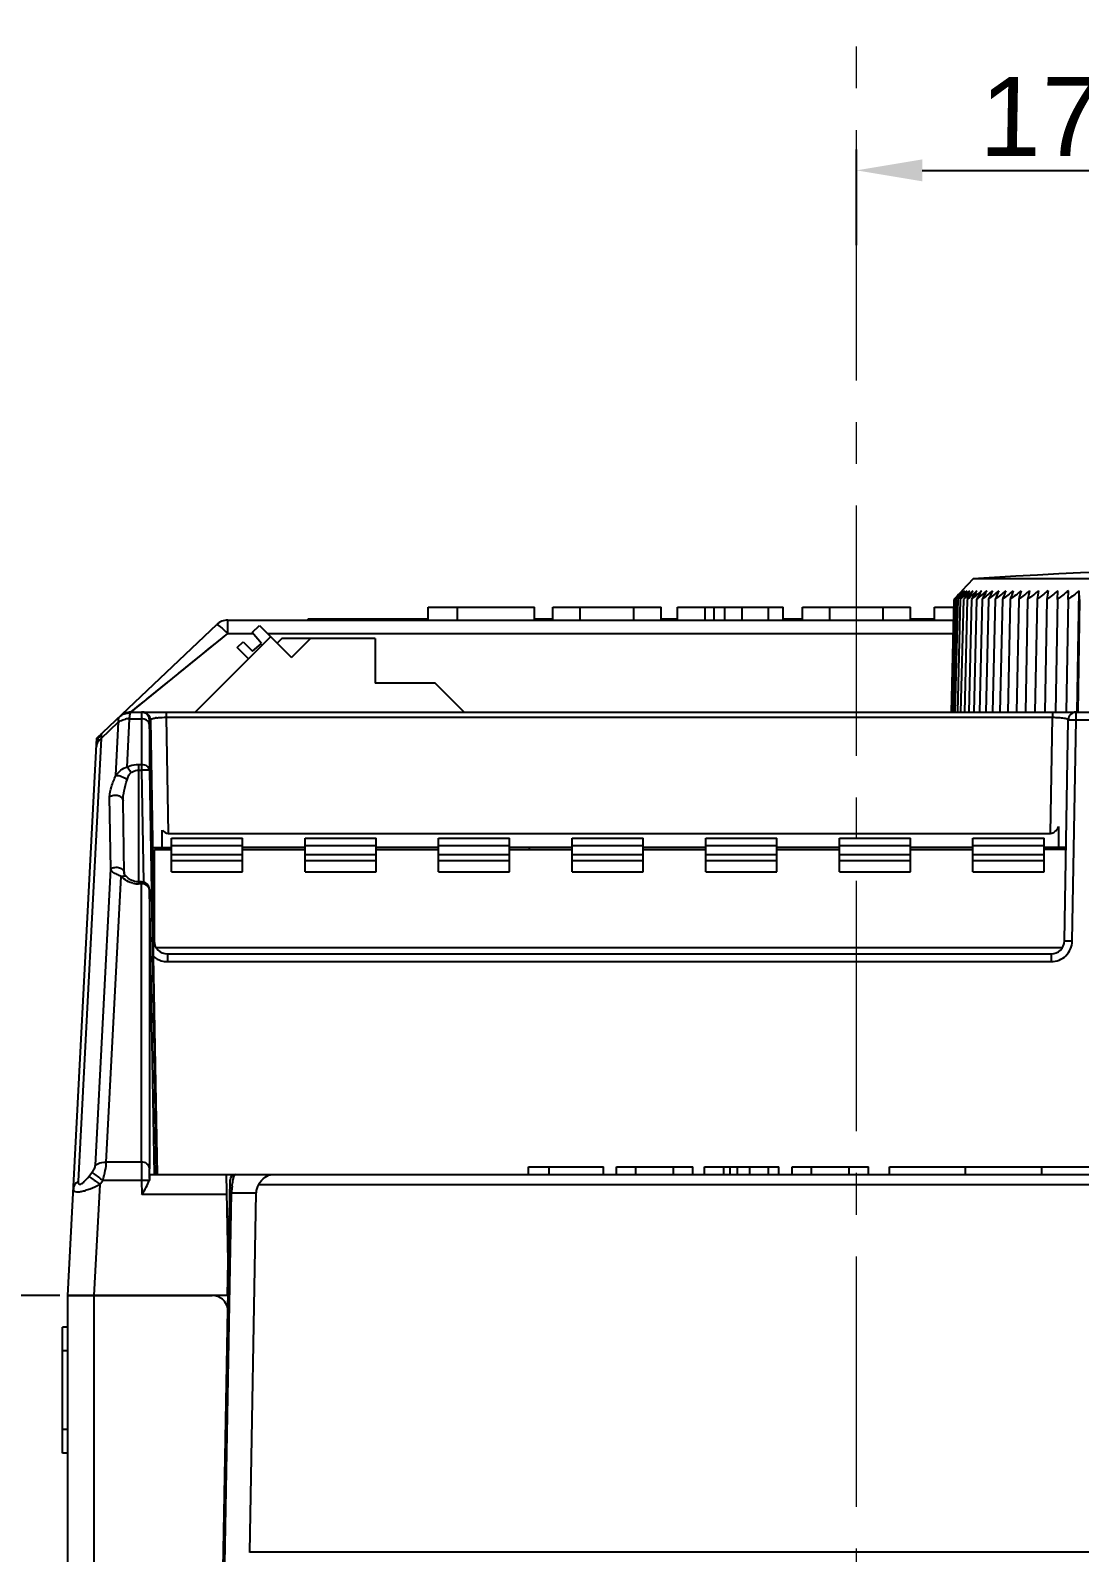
# Model space of a CAD drawing. Header units: millimetres. Extents: x 509 to 2449, y -194 to 649.
# Drawn here: x 2301.5 to 2341.4, y 32.1 to 90 of the extents above; entities that cross this region are included whole.
import ezdxf

# ---------------------------------------------------------------- set-up
doc = ezdxf.new("R2010")
doc.units = ezdxf.units.MM
doc.header["$PDMODE"] = 3
doc.header["$PDSIZE"] = 0.7
doc.linetypes.add('CENTER', pattern=[17.8, 10.75, -2.35, 2.35, -2.35])
doc.linetypes.add('CENTER2', pattern=[28.575, 19.05, -3.175, 3.175, -3.175])
doc.layers.get('Defpoints').update_dxf_attribs({"linetype": 'CONTINUOUS'})
doc.layers.add('3', color=112, linetype='CENTER', lineweight=15)
for name, color, linetype in [('CASE_BODY_55DXF_CONTINUOUS_LINE', 7, 'CONTINUOUS'), ('COVER_TERMINDXF_CONTINUOUS_LINE', 7, 'CONTINUOUS'), ('COVER_TOP_55DXF_CONTINUOUS_LINE', 7, 'CONTINUOUS'), ('Dim', 1, 'CONTINUOUS'), ('KNOB_ROTARY_DXF_CONTINUOUS_LINE', 7, 'CONTINUOUS'), ('TERMINAL_DG2DXF_CONTINUOUS_LINE', 7, 'CONTINUOUS'), ('WINDOW_FILM-DXF_CONTINUOUS_LINE', 7, 'CONTINUOUS')]:
    doc.layers.add(name, color=color, linetype=linetype)
doc.styles.add('OMI-1', font='arial.ttf', dxfattribs={"oblique": 1, "height": 3})
doc.dimstyles.new('1', dxfattribs={"dimtxt": 5, "dimasz": 2.5, "dimexe": 0.8, "dimexo": 0.3, "dimgap": 0.5, "dimtad": 1, "dimtoh": 1, "dimdec": 1, "dimzin": 0, "dimdsep": 46, "dimtxsty": 'OMI-1', "dimcen": 0, "dimclrd": 256, "dimclre": 256, "dimclrt": 256, "dimadec": 0, "dimazin": 0, "dimtfac": 0.8, "dimtdec": 1, "dimtix": 1, "dimtmove": 0, "dimatfit": 3, "dimfxl": 1, "dimtolj": 1, "dimtzin": 0, "dimarcsym": 0})

# ---------------------------------------------------------------- blocks, each defined once
blk = doc.blocks.new('*D4038')
at = {"layer": 'Defpoints', "color": 0}
for p in [(2290.528, 41.85), (2302.925, 41.85), (2304.525, -28.75)]:
    blk.add_point(p, dxfattribs=at)
at = {"layer": 'Dim', "lineweight": -2}
for p, q in [((2302.625, 41.85), (2289.728, 41.85)), ((2290.528, -26.25), (2290.528, 39.35)), ((2304.225, -28.75), (2289.728, -28.75))]:
    blk.add_line(p, q, dxfattribs=at)
at = {"layer": 'Dim'}
for points in [[(2290.945, 39.35), (2290.112, 39.35), (2290.528, 41.85)], [(2290.112, -26.25), (2290.945, -26.25), (2290.528, -28.75)]]:
    blk.add_solid(points, dxfattribs=at)
at = {"layer": 'Dim', "insert": (2288.497, 6.55), "char_height": 3, "attachment_point": 5, "rotation": 90, "style": 'OMI-1'}
blk.add_mtext('\\A1;70.6', dxfattribs=at)
blk = doc.blocks.new('*D4049')
at = {"layer": 'Defpoints', "color": 0}
for p in [(2350.425, 84.667), (2332.925, 81.523), (2350.425, 74.462)]:
    blk.add_point(p, dxfattribs=at)
at = {"layer": 'Dim', "lineweight": -2}
for p, q in [((2332.925, 81.823), (2332.925, 85.467)), ((2350.425, 74.762), (2350.425, 85.467)), ((2335.425, 84.667), (2347.925, 84.667))]:
    blk.add_line(p, q, dxfattribs=at)
at = {"layer": 'Dim'}
for points in [[(2335.425, 85.083), (2335.425, 84.25), (2332.925, 84.667)], [(2347.925, 84.25), (2347.925, 85.083), (2350.425, 84.667)]]:
    blk.add_solid(points, dxfattribs=at)
at = {"layer": 'Dim', "insert": (2341.675, 86.698), "char_height": 3, "attachment_point": 5, "style": 'OMI-1'}
blk.add_mtext('\\A1;17.5', dxfattribs=at)
blk = doc.blocks.new('*D4050')
at = {"layer": 'Defpoints', "color": 0}
for p in [(2332.925, 90.809), (2332.925, 90.292), (2366.416, 57.559)]:
    blk.add_point(p, dxfattribs=at)
at = {"layer": 'Dim', "lineweight": -2}
for p, q in [((2332.925, 90.592), (2332.925, 91.609)), ((2366.416, 57.859), (2366.416, 91.609)), ((2363.916, 90.809), (2335.425, 90.809))]:
    blk.add_line(p, q, dxfattribs=at)
at = {"layer": 'Dim'}
for points in [[(2335.425, 91.225), (2335.425, 90.392), (2332.925, 90.809)], [(2363.916, 90.392), (2363.916, 91.225), (2366.416, 90.809)]]:
    blk.add_solid(points, dxfattribs=at)
at = {"layer": 'Dim', "insert": (2349.671, 92.841), "char_height": 3, "attachment_point": 5, "style": 'OMI-1'}
blk.add_mtext('\\A1;33.5', dxfattribs=at)

msp = doc.modelspace()

# ---------------------------------------------------------------- linework, layer by layer
at = {"layer": '3', "linetype": 'CENTER2', "ltscale": 0.5}
msp.add_line((2332.925, -109.061), (2332.925, 99.373), dxfattribs=at)
at = {"layer": 'CASE_BODY_55DXF_CONTINUOUS_LINE', "color": 7, "linetype": 'Continuous'}
for p, q in [((2302.925, -30.8), (2302.925, 41.85)), ((2302.925, 41.85), (2308.425, 41.85)), ((2303.925, 41.85), (2303.925, -29.05)), ((2302.725, 35.85), (2302.725, 40.65)), ((2302.925, 40.65), (2302.725, 40.65)), ((2302.925, 39.75), (2302.725, 39.75)), ((2302.925, 36.75), (2302.725, 36.75)), ((2302.925, 35.85), (2302.725, 35.85))]:
    msp.add_line(p, q, dxfattribs=at)
msp.add_arc((2308.425, 41.25), 0.6, 9.17599, 90, dxfattribs=at)
at = {"layer": 'COVER_TERMINDXF_CONTINUOUS_LINE', "color": 7, "linetype": 'Continuous'}
for p, q in [((2309.302, 46.45), (2356.549, 46.45)), ((2320.454, 46.45), (2320.454, 46.75)), ((2320.454, 46.75), (2323.306, 46.75)), ((2321.243, 46.45), (2321.243, 46.75)), ((2323.306, 46.45), (2323.306, 46.75)), ((2323.798, 46.45), (2323.798, 46.75)), ((2323.798, 46.75), (2326.699, 46.75)), ((2324.532, 46.45), (2324.532, 46.75)), ((2325.965, 46.45), (2325.965, 46.75)), ((2326.699, 46.45), (2326.699, 46.75)), ((2327.142, 46.45), (2327.142, 46.75)), ((2327.142, 46.75), (2329.971, 46.75)), ((2327.883, 46.45), (2327.883, 46.75)), ((2328.117, 46.45), (2328.117, 46.75)), ((2328.407, 46.45), (2328.407, 46.75)), ((2328.871, 46.45), (2328.871, 46.75)), ((2329.58, 46.45), (2329.58, 46.75)), ((2329.971, 46.45), (2329.971, 46.75)), ((2330.485, 46.45), (2330.485, 46.75)), ((2330.485, 46.75), (2333.387, 46.75)), ((2331.22, 46.45), (2331.22, 46.75)), ((2332.653, 46.45), (2332.653, 46.75)), ((2333.387, 46.45), (2333.387, 46.75)), ((2334.176, 46.45), (2334.176, 46.75)), ((2334.176, 46.75), (2342.871, 46.75)), ((2337.074, 46.45), (2337.074, 46.75)), ((2339.973, 46.45), (2339.973, 46.75)), ((2308.36, 3.75), (2309.102, 46.254)), ((2308.905, 31.637), (2309.151, 45.759)), ((2309.151, 45.759), (2310.094, 45.759)), ((2309.855, 32.085), (2310.094, 45.759)), ((2310.181, 46.075), (2355.669, 46.075)), ((2355.996, 32.085), (2309.855, 32.085))]:
    msp.add_line(p, q, dxfattribs=at)
for centre, radius, start, end in [((2309.302, 46.25), 0.2, 90, 179), ((2316.784, 45.102), 7.662, 174.56339, 175.07805), ((2315.959, 45.18), 6.832, 174.0109, 174.56407), ((2315.178, 45.262), 6.047, 173.41469, 174.01173), ((2314.368, 45.356), 5.231, 172.76227, 173.41731)]:
    msp.add_arc(centre, radius, start, end, dxfattribs=at)
for centre, major_axis, ratio, start_param, end_param in [((2312.215, 44.95), (2.05, -1.097), 0.499313, 3.113762, 3.392264), ((2308.335, 30.961), (1.428, 1.403), 0.371584, -0.377709, -0.361509)]:
    msp.add_ellipse(centre, major_axis=major_axis, ratio=ratio, start_param=start_param, end_param=end_param, dxfattribs=at)
for points, knots in [([(2309.219, 46.266), (2309.23, 46.313), (2309.243, 46.371), (2309.282, 46.45), (2309.302, 46.45)], [0, 0, 0, 0, 0.705188, 1, 1, 1, 1]), ([(2310.181, 46.075), (2310.247, 46.182), (2310.391, 46.364), (2310.616, 46.45), (2310.715, 46.45)], [0, 0, 0, 0, 0.55962, 1, 1, 1, 1]), ([(2309.092, 45.655), (2309.092, 45.684), (2309.111, 45.726), (2309.142, 45.752), (2309.151, 45.759)], [0, 0, 0, 0, 0.727694, 1, 1, 1, 1]), ([(2309.178, 46.015), (2309.18, 46.03), (2309.187, 46.083), (2309.195, 46.137), (2309.202, 46.175)], [0, 0, 0, 0, 0.275031, 1, 1, 1, 1]), ([(2309.202, 46.175), (2309.203, 46.183), (2309.209, 46.214), (2309.214, 46.244), (2309.219, 46.266)], [0, 0, 0, 0, 0.270367, 1, 1, 1, 1])]:
    msp.add_open_spline(points, degree=3, knots=knots, dxfattribs=at)
at = {"layer": 'COVER_TOP_55DXF_CONTINUOUS_LINE', "color": 7, "linetype": 'Continuous'}
for p, q in [((2316.639, 67.55), (2316.639, 68.05)), ((2316.639, 68.05), (2320.683, 68.05)), ((2317.757, 67.55), (2317.757, 68.05)), ((2320.684, 67.55), (2320.684, 68.05)), ((2321.381, 67.55), (2321.381, 68.05)), ((2321.381, 68.05), (2325.497, 68.05)), ((2322.423, 67.55), (2322.423, 68.05)), ((2324.456, 67.55), (2324.456, 68.05)), ((2325.497, 67.55), (2325.497, 68.05)), ((2326.125, 67.55), (2326.125, 68.05)), ((2326.125, 68.05), (2330.137, 68.05)), ((2327.177, 67.55), (2327.177, 68.05)), ((2327.508, 67.55), (2327.508, 68.05)), ((2327.919, 67.55), (2327.919, 68.05)), ((2328.577, 67.55), (2328.577, 68.05)), ((2329.583, 67.55), (2329.583, 68.05)), ((2330.138, 67.55), (2330.138, 68.05)), ((2330.867, 67.55), (2330.867, 68.05)), ((2330.867, 68.05), (2334.983, 68.05)), ((2331.909, 67.55), (2331.909, 68.05)), ((2333.942, 67.55), (2333.942, 68.05)), ((2334.983, 67.55), (2334.983, 68.05)), ((2335.892, 67.55), (2335.892, 68.05)), ((2335.892, 68.05), (2336.648, 68.05)), ((2304.037, 63.057), (2308.599, 67.386)), ((2309.012, 67.038), (2309.012, 67.55)), ((2309.012, 67.55), (2336.635, 67.55)), ((2305.502, 64.195), (2309.012, 67.038)), ((2309.012, 67.038), (2309.977, 67.038)), ((2310.527, 67.038), (2336.622, 67.038)), ((2305.323, 64.05), (2305.634, 64.302)), ((2305.634, 64.302), (2305.676, 64.335)), ((2305.676, 64.335), (2305.809, 64.443)), ((2305.947, 64.556), (2306.279, 64.824)), ((2305.183, 61.96), (2305.28, 63.8)), ((2305.28, 63.8), (2305.732, 63.8)), ((2305.31, 64.018), (2305.323, 64.05)), ((2305.323, 64.05), (2305.739, 64.05)), ((2305.732, 63.838), (2305.732, 63.8)), ((2305.732, 63.8), (2305.732, 61.843)), ((2305.857, 64.05), (2360.107, 64.05)), ((2306.039, 63.756), (2306.036, 63.888)), ((2306.039, 63.756), (2306.036, 63.756)), ((2306.186, 55.343), (2306.041, 63.755)), ((2306.07, 63.756), (2306.217, 55.342)), ((2306.665, 64.05), (2306.665, 63.853)), ((2306.665, 63.853), (2306.742, 59.437)), ((2306.665, 63.853), (2340.386, 63.853)), ((2340.309, 59.437), (2340.386, 63.853)), ((2340.386, 64.05), (2340.386, 63.853)), ((2340.834, 55.342), (2340.981, 63.756)), ((2341.134, 55.342), (2341.281, 63.756)), ((2341.281, 63.756), (2341.281, 64.05)), ((2341.281, 63.756), (2359.814, 63.756)), ((2304.204, 63.051), (2304.864, 63.676)), ((2304.757, 61.636), (2304.864, 63.676)), ((2306.032, 63.58), (2306.032, 61.843)), ((2302.925, 41.85), (2304.037, 63.057)), ((2304.204, 63.051), (2303.321, 46.196)), ((2305.625, 62.063), (2305.625, 57.516)), ((2305.625, 62.063), (2305.732, 62.063)), ((2305.625, 61.843), (2305.732, 61.843)), ((2305.732, 61.843), (2305.805, 57.594)), ((2306.032, 61.843), (2306.297, 46.45)), ((2304.57, 58.08), (2304.522, 60.829)), ((2305.078, 57.92), (2305.03, 60.667)), ((2340.625, 58.893), (2340.625, 59.694)), ((2306.525, 58.893), (2306.525, 59.553)), ((2306.742, 59.437), (2340.309, 59.437)), ((2306.155, 58.893), (2306.875, 58.893)), ((2311.955, 58.893), (2309.575, 58.893)), ((2317.035, 58.893), (2314.655, 58.893)), ((2322.115, 58.893), (2319.735, 58.893)), ((2320.495, 58.82), (2320.496, 58.893)), ((2327.195, 58.893), (2324.815, 58.893)), ((2332.275, 58.893), (2329.895, 58.893)), ((2337.355, 58.893), (2334.975, 58.893)), ((2340.896, 58.893), (2340.065, 58.893)), ((2303.98, 46.812), (2304.57, 58.08)), ((2304.395, 46.928), (2304.965, 57.794)), ((2305.152, 57.809), (2305.186, 57.772)), ((2305.732, 57.591), (2305.625, 57.591)), ((2305.732, 57.516), (2305.625, 57.516)), ((2305.732, 46.928), (2305.732, 57.591)), ((2306.032, 57.296), (2306.032, 57.296)), ((2306.224, 46.45), (2306.032, 57.296)), ((2306.032, 57.296), (2306.032, 46.709)), ((2306.193, 54.75), (2306.192, 54.812)), ((2306.336, 46.45), (2306.193, 54.75)), ((2306.717, 54.85), (2306.717, 54.556)), ((2306.717, 54.85), (2340.334, 54.85)), ((2306.717, 54.556), (2340.334, 54.556)), ((2340.334, 54.85), (2340.334, 54.556)), ((2305.732, 46.928), (2304.395, 46.928)), ((2303.73, 46.384), (2303.845, 46.533)), ((2306.04, 46.45), (2309.302, 46.45)), ((2309.025, 43.15), (2308.968, 46.45)), ((2304.146, 46.081), (2303.924, 41.85)), ((2304.146, 46.081), (2304.261, 46.231)), ((2305.737, 46.231), (2304.261, 46.231)), ((2305.737, 46.231), (2305.746, 45.692)), ((2308.981, 45.692), (2305.746, 45.692)), ((2309.078, 44.85), (2308.996, 44.85)), ((2309.073, 44.566), (2309.001, 44.566)), ((2309.003, 41.85), (2309.025, 43.15)), ((2309.003, 41.85), (2302.925, 41.85))]:
    msp.add_line(p, q, dxfattribs=at)
for points in [[(2307.154, 65.534), (2307.418, 65.747), (2307.7, 65.976), (2308.001, 66.219), (2308.319, 66.479), (2308.656, 66.752), (2309.012, 67.038)], [(2306.279, 64.824), (2306.681, 65.15), (2306.909, 65.334)], [(2305.323, 64.05), (2305.328, 64.056), (2305.348, 64.072), (2305.384, 64.099), (2305.435, 64.14), (2305.502, 64.195)], [(2305.152, 57.809), (2305.125, 57.839), (2305.105, 57.862), (2305.091, 57.88), (2305.083, 57.891), (2305.081, 57.895), (2305.081, 57.896), (2305.08, 57.898), (2305.079, 57.907), (2305.078, 57.92)], [(2305.415, 57.626), (2305.364, 57.646), (2305.316, 57.67), (2305.272, 57.698), (2305.232, 57.728), (2305.197, 57.76), (2305.186, 57.772)], [(2305.525, 57.599), (2305.469, 57.61), (2305.415, 57.626)], [(2305.625, 57.591), (2305.582, 57.593), (2305.525, 57.599)]]:
    msp.add_lwpolyline(points, dxfattribs=at)
for centre, radius, start, end in [((2309.012, 66.95), 0.6, 90, 133.5), ((2305.323, 63.45), 0.6, 90.00667, 133.5092), ((2305.276, 63.007), 0.793, 89.75294, 100.76464), ((2305.732, 63.407), 0.393, 82.46395, 89.97043), ((2305.736, 63.757), 0.293, 83.41694, 89.97252), ((2305.77, 63.75), 0.3, 1, 91.25268), ((2305.734, 63.744), 0.307, 66.47037, 83.377), ((2305.738, 63.751), 0.298, 60.4647, 66.45356), ((2305.738, 63.753), 0.297, 50.43468, 60.41897), ((2305.741, 63.75), 0.298, 1.03654, 10.79221), ((2306.5, 62.231), 1.616, 96.88182, 98.41109), ((2341.281, 63.75), 0.3, 90, 179), ((2304.623, 62.786), 0.6, 133.5, 177), ((2314.484, 63.59), 8.452, 179.58444, 179.88507), ((2317.878, 63.581), 11.846, 179.87519, 180.00212), ((2304.357, 62.73), 0.337, 170.47554, 176.98455), ((2302.781, 53.447), 4.867, 64.87158, 65.37645), ((2305.543, 58.325), 0.785, 222.49975, 225.81306), ((2305.561, 58.343), 0.81, 225.83121, 232.12458), ((2305.624, 58.467), 0.95, 256.63084, 263.56095), ((2305.625, 58.478), 0.962, 263.56013, 269.99833), ((2305.732, 57.291), 0.3, 1.01372, 90), ((2306.717, 55.35), 0.5, 181, 270), ((2340.334, 55.35), 0.5, 270, 359), ((2306.717, 55.359), 0.804, 253.12252, 269.95851), ((2320.886, 46.709), 14.854, 180.00305, 180.14513)]:
    msp.add_arc(centre, radius, start, end, dxfattribs=at)
for centre, major_axis, ratio, start_param, end_param in [((2340.336, 61.192), (0.031, 1.754), 0.341974, -3.135624, -2.587899), ((2306.715, 61.192), (-0.031, 1.754), 0.341974, 2.769807, 3.135624), ((2306.054, 45.65), (-0.014, 0.8), 0.015398, -0.000269, 0.623)]:
    msp.add_ellipse(centre, major_axis=major_axis, ratio=ratio, start_param=start_param, end_param=end_param, dxfattribs=at)
for points, knots in [([(2308.599, 67.386), (2308.602, 67.389), (2308.621, 67.384), (2308.664, 67.358), (2308.751, 67.29), (2308.872, 67.179), (2308.963, 67.088), (2309.012, 67.038)], [0, 0, 0, 0, 0.027298, 0.085209, 0.29699, 0.616185, 1, 1, 1, 1]), ([(2304.863, 63.676), (2304.861, 63.698), (2304.855, 63.764), (2304.864, 63.842), (2304.897, 63.873)], [0, 0, 0, 0, 0.32998, 1, 1, 1, 1]), ([(2304.864, 63.676), (2304.882, 63.69), (2304.964, 63.741), (2305.056, 63.773), (2305.128, 63.786)], [0, 0, 0, 0, 0.239957, 1, 1, 1, 1]), ([(2304.897, 63.873), (2304.95, 63.924), (2305.082, 64.004), (2305.235, 64.023), (2305.31, 64.018)], [0, 0, 0, 0, 0.495248, 1, 1, 1, 1]), ([(2305.28, 63.8), (2305.282, 63.845), (2305.287, 63.918), (2305.299, 63.992), (2305.31, 64.018)], [0, 0, 0, 0, 0.606115, 1, 1, 1, 1]), ([(2305.736, 64.05), (2305.735, 64.05), (2305.736, 64.043), (2305.734, 64.035), (2305.734, 64.017), (2305.733, 63.982), (2305.733, 63.92), (2305.732, 63.868), (2305.732, 63.838)], [0, 0, 0, 0, 0.016674, 0.065244, 0.145668, 0.257453, 0.571804, 1, 1, 1, 1]), ([(2306.032, 63.58), (2306.031, 63.633), (2305.964, 63.748), (2305.847, 63.788), (2305.784, 63.797)], [0, 0, 0, 0, 0.453891, 1, 1, 1, 1]), ([(2305.84, 64.034), (2305.888, 64.016), (2305.977, 63.955), (2306.024, 63.857), (2306.033, 63.806)], [0, 0, 0, 0, 0.500276, 1, 1, 1, 1]), ([(2306.036, 63.756), (2306.034, 63.756), (2306.036, 63.742), (2306.032, 63.727), (2306.033, 63.691), (2306.033, 63.666), (2306.032, 63.651)], [0, 0, 0, 0, 0.065214, 0.255968, 0.569489, 1, 1, 1, 1]), ([(2306.103, 63.789), (2306.112, 63.793), (2306.163, 63.813), (2306.218, 63.823), (2306.263, 63.83)], [0, 0, 0, 0, 0.180343, 1, 1, 1, 1]), ([(2306.306, 63.835), (2306.332, 63.838), (2306.452, 63.85), (2306.571, 63.854), (2306.665, 63.853)], [0, 0, 0, 0, 0.221832, 1, 1, 1, 1]), ([(2340.386, 63.853), (2340.406, 63.853), (2340.485, 63.853), (2340.563, 63.85), (2340.621, 63.847)], [0, 0, 0, 0, 0.25801, 1, 1, 1, 1]), ([(2340.621, 63.847), (2340.651, 63.845), (2340.747, 63.836), (2340.844, 63.824), (2340.907, 63.804)], [0, 0, 0, 0, 0.309945, 1, 1, 1, 1]), ([(2340.907, 63.804), (2340.927, 63.799), (2340.954, 63.791), (2340.981, 63.766), (2340.981, 63.756)], [0, 0, 0, 0, 0.659722, 1, 1, 1, 1]), ([(2340.981, 63.756), (2340.981, 63.758), (2340.993, 63.755), (2341.006, 63.758), (2341.035, 63.757), (2341.088, 63.758), (2341.172, 63.757), (2341.243, 63.756), (2341.281, 63.756)], [0, 0, 0, 0, 0.019706, 0.076639, 0.168835, 0.293106, 0.617976, 1, 1, 1, 1]), ([(2304.21, 63.221), (2304.196, 63.208), (2304.193, 63.142), (2304.198, 63.088), (2304.204, 63.051)], [0, 0, 0, 0, 0.336739, 1, 1, 1, 1]), ([(2304.137, 62.995), (2304.122, 62.98), (2304.069, 62.92), (2304.034, 62.844), (2304.025, 62.786)], [0, 0, 0, 0, 0.263178, 1, 1, 1, 1]), ([(2304.044, 63.057), (2304.043, 63.058), (2304.04, 63.058), (2304.038, 63.058), (2304.037, 63.057)], [0, 0, 0, 0, 0.64376, 1, 1, 1, 1]), ([(2304.083, 63.047), (2304.079, 63.048), (2304.066, 63.052), (2304.053, 63.056), (2304.044, 63.057)], [0, 0, 0, 0, 0.330398, 1, 1, 1, 1]), ([(2305.183, 61.96), (2305.216, 61.976), (2305.356, 62.036), (2305.51, 62.063), (2305.625, 62.063)], [0, 0, 0, 0, 0.238323, 1, 1, 1, 1]), ([(2305.732, 62.063), (2305.805, 62.063), (2305.944, 62.031), (2306.03, 61.903), (2306.032, 61.843)], [0, 0, 0, 0, 0.549201, 1, 1, 1, 1]), ([(2304.522, 60.829), (2304.52, 60.958), (2304.588, 61.237), (2304.693, 61.497), (2304.757, 61.636)], [0, 0, 0, 0, 0.457924, 1, 1, 1, 1]), ([(2304.757, 61.636), (2304.828, 61.65), (2304.987, 61.608), (2305.124, 61.532), (2305.182, 61.474)], [0, 0, 0, 0, 0.469526, 1, 1, 1, 1]), ([(2305.03, 60.667), (2305.028, 60.798), (2305.071, 61.072), (2305.141, 61.337), (2305.182, 61.474)], [0, 0, 0, 0, 0.477483, 1, 1, 1, 1]), ([(2305.182, 61.474), (2305.198, 61.524), (2305.233, 61.618), (2305.288, 61.711), (2305.328, 61.741)], [0, 0, 0, 0, 0.506804, 1, 1, 1, 1]), ([(2305.183, 61.96), (2305.198, 61.947), (2305.259, 61.883), (2305.304, 61.804), (2305.328, 61.741)], [0, 0, 0, 0, 0.226534, 1, 1, 1, 1]), ([(2305.328, 61.741), (2305.349, 61.756), (2305.437, 61.813), (2305.545, 61.843), (2305.625, 61.843)], [0, 0, 0, 0, 0.241165, 1, 1, 1, 1]), ([(2306.032, 61.843), (2306.031, 61.844), (2306.021, 61.843), (2306.005, 61.845), (2305.977, 61.845), (2305.923, 61.845), (2305.84, 61.844), (2305.77, 61.843), (2305.732, 61.843)], [0, 0, 0, 0, 0.022226, 0.080904, 0.174025, 0.298394, 0.621431, 1, 1, 1, 1]), ([(2304.522, 60.829), (2304.566, 60.862), (2304.676, 60.904), (2304.844, 60.892), (2304.986, 60.811), (2305.029, 60.713), (2305.03, 60.667)], [0, 0, 0, 0, 0.261584, 0.533277, 0.78243, 1, 1, 1, 1]), ([(2304.57, 58.08), (2304.614, 58.114), (2304.724, 58.156), (2304.892, 58.145), (2305.034, 58.066), (2305.077, 57.968), (2305.078, 57.922)], [0, 0, 0, 0, 0.262496, 0.534518, 0.783149, 1, 1, 1, 1]), ([(2304.809, 57.871), (2304.779, 57.885), (2304.722, 57.911), (2304.646, 57.951), (2304.587, 58.006), (2304.573, 58.057), (2304.57, 58.082)], [0, 0, 0, 0, 0.299843, 0.553754, 0.771984, 1, 1, 1, 1]), ([(2304.965, 57.794), (2305.005, 57.81), (2305.083, 57.829), (2305.163, 57.798), (2305.186, 57.772)], [0, 0, 0, 0, 0.554563, 1, 1, 1, 1]), ([(2305.404, 57.542), (2305.372, 57.55), (2305.25, 57.585), (2305.137, 57.647), (2305.064, 57.704)], [0, 0, 0, 0, 0.26621, 1, 1, 1, 1]), ([(2306.032, 57.296), (2306.03, 57.356), (2305.944, 57.484), (2305.805, 57.516), (2305.732, 57.516)], [0, 0, 0, 0, 0.450799, 1, 1, 1, 1]), ([(2306.186, 55.343), (2306.194, 55.343), (2306.2, 55.34), (2306.217, 55.344), (2306.217, 55.342)], [0, 0, 0, 0, 0.744762, 1, 1, 1, 1]), ([(2306.192, 54.812), (2306.192, 54.858), (2306.189, 55.035), (2306.188, 55.212), (2306.186, 55.343)], [0, 0, 0, 0, 0.257771, 1, 1, 1, 1]), ([(2340.834, 55.342), (2340.834, 55.344), (2340.846, 55.341), (2340.859, 55.345), (2340.888, 55.343), (2340.941, 55.344), (2341.025, 55.343), (2341.096, 55.342), (2341.134, 55.342)], [0, 0, 0, 0, 0.019706, 0.076639, 0.168835, 0.293106, 0.617976, 1, 1, 1, 1]), ([(2340.89, 54.781), (2340.965, 54.853), (2341.087, 55.029), (2341.132, 55.238), (2341.134, 55.342)], [0, 0, 0, 0, 0.500019, 1, 1, 1, 1]), ([(2340.334, 54.556), (2340.436, 54.556), (2340.642, 54.595), (2340.817, 54.71), (2340.89, 54.781)], [0, 0, 0, 0, 0.499922, 1, 1, 1, 1]), ([(2303.98, 46.812), (2304.008, 46.832), (2304.135, 46.904), (2304.285, 46.931), (2304.395, 46.928)], [0, 0, 0, 0, 0.237487, 1, 1, 1, 1]), ([(2304.261, 46.231), (2304.299, 46.355), (2304.358, 46.585), (2304.393, 46.821), (2304.395, 46.928)], [0, 0, 0, 0, 0.548312, 1, 1, 1, 1]), ([(2306.032, 46.709), (2306.03, 46.769), (2305.944, 46.896), (2305.805, 46.928), (2305.732, 46.928)], [0, 0, 0, 0, 0.450795, 1, 1, 1, 1]), ([(2305.732, 46.928), (2305.732, 46.88), (2305.733, 46.647), (2305.735, 46.415), (2305.737, 46.231)], [0, 0, 0, 0, 0.208554, 1, 1, 1, 1]), ([(2303.376, 46.084), (2303.406, 46.082), (2303.474, 46.116), (2303.593, 46.216), (2303.677, 46.315), (2303.73, 46.384)], [0, 0, 0, 0, 0.191124, 0.446355, 1, 1, 1, 1]), ([(2303.73, 46.384), (2303.756, 46.367), (2303.897, 46.27), (2304.034, 46.167), (2304.146, 46.081)], [0, 0, 0, 0, 0.177207, 1, 1, 1, 1]), ([(2303.845, 46.533), (2303.88, 46.578), (2303.937, 46.665), (2303.977, 46.765), (2303.98, 46.812)], [0, 0, 0, 0, 0.546702, 1, 1, 1, 1]), ([(2303.845, 46.533), (2303.87, 46.517), (2304.012, 46.42), (2304.149, 46.317), (2304.261, 46.231)], [0, 0, 0, 0, 0.177207, 1, 1, 1, 1]), ([(2306.036, 46.3), (2306.035, 46.334), (2306.034, 46.458), (2306.032, 46.582), (2306.032, 46.672)], [0, 0, 0, 0, 0.275887, 1, 1, 1, 1]), ([(2303.137, 45.893), (2303.136, 45.874), (2303.148, 45.829), (2303.22, 45.795), (2303.319, 45.791), (2303.451, 45.81), (2303.608, 45.852), (2303.846, 45.937), (2304.026, 46.019), (2304.146, 46.081)], [0, 0, 0, 0, 0.052001, 0.11147, 0.199285, 0.319869, 0.468393, 0.636557, 1, 1, 1, 1]), ([(2303.321, 46.196), (2303.269, 46.159), (2303.18, 46.072), (2303.14, 45.951), (2303.137, 45.893)], [0, 0, 0, 0, 0.522426, 1, 1, 1, 1]), ([(2303.321, 46.196), (2303.319, 46.17), (2303.316, 46.123), (2303.357, 46.086), (2303.376, 46.084)], [0, 0, 0, 0, 0.562697, 1, 1, 1, 1]), ([(2306.024, 46.224), (2305.989, 46.23), (2305.892, 46.231), (2305.797, 46.232), (2305.737, 46.231)], [0, 0, 0, 0, 0.37734, 1, 1, 1, 1]), ([(2305.746, 45.692), (2305.801, 45.785), (2305.903, 45.956), (2306, 46.135), (2306.024, 46.224)], [0, 0, 0, 0, 0.537629, 1, 1, 1, 1])]:
    msp.add_open_spline(points, degree=3, knots=knots, dxfattribs=at)
for points in [[(2305.763, 64.052), (2305.789, 64.049), (2305.815, 64.043), (2305.84, 64.034)], [(2306.036, 63.756), (2306.035, 63.839), (2305.992, 63.928), (2305.927, 63.982)], [(2304.204, 63.051), (2304.18, 63.034), (2304.158, 63.015), (2304.137, 62.995)], [(2304.757, 61.636), (2304.857, 61.783), (2305.009, 61.918), (2305.183, 61.96)], [(2304.965, 57.794), (2304.927, 57.815), (2304.887, 57.835), (2304.848, 57.853)], [(2306.193, 54.75), (2306.277, 54.678), (2306.378, 54.622), (2306.484, 54.59)], [(2306.036, 46.3), (2306.036, 46.274), (2306.031, 46.249), (2306.024, 46.224)]]:
    msp.add_open_spline(points, degree=3, dxfattribs=at)
at = {"layer": 'KNOB_ROTARY_DXF_CONTINUOUS_LINE', "color": 7, "linetype": 'Continuous'}
for p, q in [((2337.36, 69.123), (2336.937, 68.672)), ((2363.491, 69.123), (2337.36, 69.123)), ((2336.701, 68.415), (2336.631, 68.342)), ((2336.728, 68.415), (2336.655, 68.342)), ((2336.79, 68.426), (2336.704, 68.342)), ((2336.853, 68.415), (2336.776, 68.342)), ((2336.952, 68.415), (2336.872, 68.342)), ((2336.9, 68.378), (2336.928, 68.415)), ((2336.944, 68.666), (2336.909, 68.631)), ((2336.912, 68.631), (2336.944, 68.666)), ((2336.979, 68.666), (2336.943, 68.631)), ((2336.949, 68.631), (2336.979, 68.666)), ((2336.98, 68.595), (2337.038, 68.666)), ((2337.074, 68.415), (2336.993, 68.342)), ((2337.041, 68.41), (2337.045, 68.415)), ((2337.066, 68.595), (2337.121, 68.666)), ((2337.231, 68.425), (2337.136, 68.342)), ((2337.175, 68.595), (2337.227, 68.666)), ((2337.412, 68.436), (2337.303, 68.342)), ((2337.412, 68.436), (2337.303, 68.342)), ((2337.307, 68.595), (2337.356, 68.666)), ((2337.463, 68.595), (2337.508, 68.666)), ((2340.567, 68.342), (2340.589, 68.666)), ((2340.98, 68.342), (2340.984, 68.666)), ((2341.32, 64.05), (2341.396, 68.666)), ((2341.41, 68.342), (2341.396, 68.666)), ((2336.631, 68.342), (2336.522, 64.05)), ((2336.655, 68.342), (2336.546, 64.05)), ((2336.704, 68.342), (2336.595, 64.05)), ((2336.776, 68.342), (2336.668, 64.05)), ((2336.872, 68.342), (2336.765, 64.05)), ((2336.993, 68.342), (2336.886, 64.05)), ((2337.136, 68.342), (2337.031, 64.05)), ((2337.303, 68.342), (2337.2, 64.05)), ((2337.493, 68.342), (2337.391, 64.05)), ((2337.706, 68.342), (2337.606, 64.05)), ((2337.941, 68.342), (2337.843, 64.05)), ((2338.198, 68.342), (2338.102, 64.05)), ((2338.476, 68.342), (2338.382, 64.05)), ((2338.776, 68.342), (2338.684, 64.05)), ((2339.096, 68.342), (2339.006, 64.05)), ((2339.435, 68.342), (2339.349, 64.05)), ((2339.794, 68.342), (2339.71, 64.05)), ((2340.172, 68.342), (2340.091, 64.05)), ((2340.567, 68.342), (2340.49, 64.05)), ((2340.98, 68.342), (2340.906, 64.05)), ((2341.41, 68.342), (2341.339, 64.05))]:
    msp.add_line(p, q, dxfattribs=at)
for centre, radius, start, end in [((2350.425, -130.45), 200, 86.25439, 93.74561), ((2369.507, 36.968), 45.443, 135.83425, 136.21201), ((2369.485, 35.882), 46.167, 134.81766, 135.19602), ((2370.031, 40.31), 43.549, 139.43427, 139.78944), ((2369.297, 35.051), 46.59, 133.82059, 134.24478), ((2370.697, 41.192), 43.448, 140.89713, 141.20258), ((2369.448, 33.959), 47.43, 132.96707, 133.40992), ((2371.272, 42.259), 43.17, 142.40654, 142.70766), ((2369.591, 32.958), 48.193, 132.1884, 132.63068), ((2372.034, 43.297), 43.071, 144.03041, 144.32593), ((2369.775, 31.998), 48.944, 131.48101, 131.92251), ((2373.46, 44.003), 43.724, 145.77514, 146.17591), ((2369.948, 31.138), 49.605, 130.84122, 131.2656), ((2374.76, 44.964), 44.153, 147.64249, 148.03106), ((2370.143, 30.344), 50.222, 130.26604, 130.67061), ((2375.944, 46.154), 44.393, 149.52881, 150.01316), ((2371.916, 27.768), 53.209, 130.13623, 130.31131), ((2370.364, 29.611), 50.799, 129.75266, 130.13782), ((2371.138, 28.301), 52.162, 129.30102, 129.86), ((2378.065, 46.991), 45.658, 151.65962, 152.12093), ((2371.446, 27.642), 52.717, 128.90408, 129.46187), ((2380.821, 47.758), 47.565, 153.92315, 154.35719), ((2371.769, 27.06), 53.209, 128.5622, 129.11892), ((2384.452, 48.442), 50.353, 156.3189, 156.72116), ((2372.105, 26.56), 53.634, 128.27368, 128.82948), ((2389.334, 49.033), 54.399, 158.84412, 159.20986), ((2372.451, 26.146), 53.986, 128.03711, 128.59217), ((2396.1, 49.514), 60.337, 161.49341, 161.8178), ((2372.805, 25.82), 54.263, 127.85135, 128.40586), ((2405.898, 49.862), 69.311, 164.25842, 164.53671), ((2373.166, 25.585), 54.46, 127.71547, 128.26966), ((2421.052, 50.031), 83.645, 167.12759, 167.35532), ((2373.532, 25.443), 54.576, 127.62883, 128.18291), ((2447.088, 49.923), 108.863, 170.08618, 170.25938), ((2373.902, 25.394), 54.609, 127.59099, 128.1452), ((2501.161, 49.236), 162.119, 173.11641, 173.23182), ((2374.275, 25.44), 54.56, 127.60177, 128.15635), ((2374.651, 25.58), 54.427, 127.66124, 128.21642)]:
    msp.add_arc(centre, radius, start, end, dxfattribs=at)
at = {"layer": 'TERMINAL_DG2DXF_CONTINUOUS_LINE', "color": 7, "linetype": 'Continuous'}
for p, q in [((2309.943, 67.078), (2310.215, 67.35)), ((2310.215, 67.35), (2311.44, 66.125)), ((2310.645, 66.92), (2307.775, 64.05)), ((2309.37, 66.506), (2309.597, 66.732)), ((2309.597, 66.732), (2309.959, 66.37)), ((2310.3, 66.665), (2309.943, 67.078)), ((2309.959, 66.37), (2310.3, 66.665)), ((2311.065, 66.85), (2310.89, 66.675)), ((2314.615, 66.85), (2311.065, 66.85)), ((2312.165, 66.85), (2311.44, 66.125)), ((2314.615, 66.85), (2314.615, 65.15)), ((2309.8, 66.076), (2309.37, 66.506)), ((2316.905, 65.15), (2314.615, 65.15)), ((2318.005, 64.05), (2316.905, 65.15)), ((2306.875, 57.976), (2306.875, 59.25)), ((2306.875, 59.25), (2309.575, 59.25)), ((2309.575, 57.976), (2309.575, 59.25)), ((2311.955, 57.976), (2311.955, 59.25)), ((2311.955, 59.25), (2314.655, 59.25)), ((2314.655, 57.976), (2314.655, 59.25)), ((2317.035, 57.976), (2317.035, 59.25)), ((2317.035, 59.25), (2319.735, 59.25)), ((2319.735, 57.976), (2319.735, 59.25)), ((2322.115, 57.976), (2322.115, 59.25)), ((2322.115, 59.25), (2324.815, 59.25)), ((2324.815, 57.976), (2324.815, 59.25)), ((2327.195, 57.976), (2327.195, 59.25)), ((2327.195, 59.25), (2329.895, 59.25)), ((2329.895, 57.976), (2329.895, 59.25)), ((2332.275, 57.976), (2332.275, 59.25)), ((2332.275, 59.25), (2334.975, 59.25)), ((2334.975, 57.976), (2334.975, 59.25)), ((2337.355, 57.976), (2337.355, 59.25)), ((2337.355, 59.25), (2340.065, 59.25)), ((2340.065, 57.976), (2340.065, 59.25)), ((2306.225, 55.259), (2306.225, 58.82)), ((2306.225, 58.82), (2306.875, 58.82)), ((2306.875, 58.978), (2309.575, 58.978)), ((2306.875, 58.632), (2309.575, 58.632)), ((2309.575, 58.82), (2311.955, 58.82)), ((2311.955, 58.978), (2314.655, 58.978)), ((2311.955, 58.632), (2314.655, 58.632)), ((2314.655, 58.82), (2317.035, 58.82)), ((2317.035, 58.978), (2319.735, 58.978)), ((2317.035, 58.632), (2319.735, 58.632)), ((2319.735, 58.82), (2322.115, 58.82)), ((2322.115, 58.978), (2324.815, 58.978)), ((2322.115, 58.632), (2324.815, 58.632)), ((2324.815, 58.82), (2327.195, 58.82)), ((2327.195, 58.978), (2329.895, 58.978)), ((2327.195, 58.632), (2329.895, 58.632)), ((2329.895, 58.82), (2332.275, 58.82)), ((2332.275, 58.978), (2334.975, 58.978)), ((2332.275, 58.632), (2334.975, 58.632)), ((2334.975, 58.82), (2337.355, 58.82)), ((2337.355, 58.978), (2340.065, 58.978)), ((2337.355, 58.632), (2340.065, 58.632)), ((2340.895, 58.82), (2340.065, 58.82)), ((2306.875, 58.406), (2309.575, 58.406)), ((2306.875, 57.976), (2309.575, 57.976)), ((2311.955, 58.406), (2314.655, 58.406)), ((2311.955, 57.976), (2314.655, 57.976)), ((2317.035, 58.406), (2319.735, 58.406)), ((2317.035, 57.976), (2319.735, 57.976)), ((2322.115, 58.406), (2324.815, 58.406)), ((2322.115, 57.976), (2324.815, 57.976)), ((2327.195, 58.406), (2329.895, 58.406)), ((2327.195, 57.976), (2329.895, 57.976)), ((2332.275, 58.406), (2334.975, 58.406)), ((2332.275, 57.976), (2334.975, 57.976)), ((2337.355, 58.406), (2340.065, 58.406)), ((2337.355, 57.976), (2340.065, 57.976)), ((2306.284, 55.1), (2340.767, 55.1))]:
    msp.add_line(p, q, dxfattribs=at)
at = {"layer": 'WINDOW_FILM-DXF_CONTINUOUS_LINE', "color": 7, "linetype": 'Continuous'}
for p, q in [((2312.075, 67.55), (2312.075, 67.6)), ((2312.075, 67.6), (2316.639, 67.6)), ((2320.684, 67.6), (2321.381, 67.6)), ((2325.497, 67.6), (2326.125, 67.6)), ((2330.138, 67.6), (2330.867, 67.6)), ((2334.983, 67.6), (2335.892, 67.6))]:
    msp.add_line(p, q, dxfattribs=at)

# ---------------------------------------------------------------- dimensions: what is measured, and where the dimension line sits
at = {"layer": 'Dim'}
for base, p1, p2, picture, middle in [((2332.925, 90.809), (2366.416, 57.559), (2332.925, 90.292), '*D4050', (2349.671, 92.841)), ((2350.425, 84.667), (2332.925, 81.523), (2350.425, 74.462), '*D4049', (2341.675, 86.698))]:
    dim = msp.add_linear_dim(base=base, p1=p1, p2=p2, dimstyle='1', dxfattribs=at)
    dim.commit()
    dim.dimension.update_dxf_attribs({"geometry": picture, "text_midpoint": middle})
dim = msp.add_linear_dim(base=(2290.528, 41.85), p1=(2304.525, -28.75), p2=(2302.925, 41.85), angle=90, dimstyle='1', dxfattribs=at)
dim.commit()
dim.dimension.update_dxf_attribs({"geometry": '*D4038', "text_midpoint": (2288.497, 6.55)})

doc.saveas('drawing.dxf')
